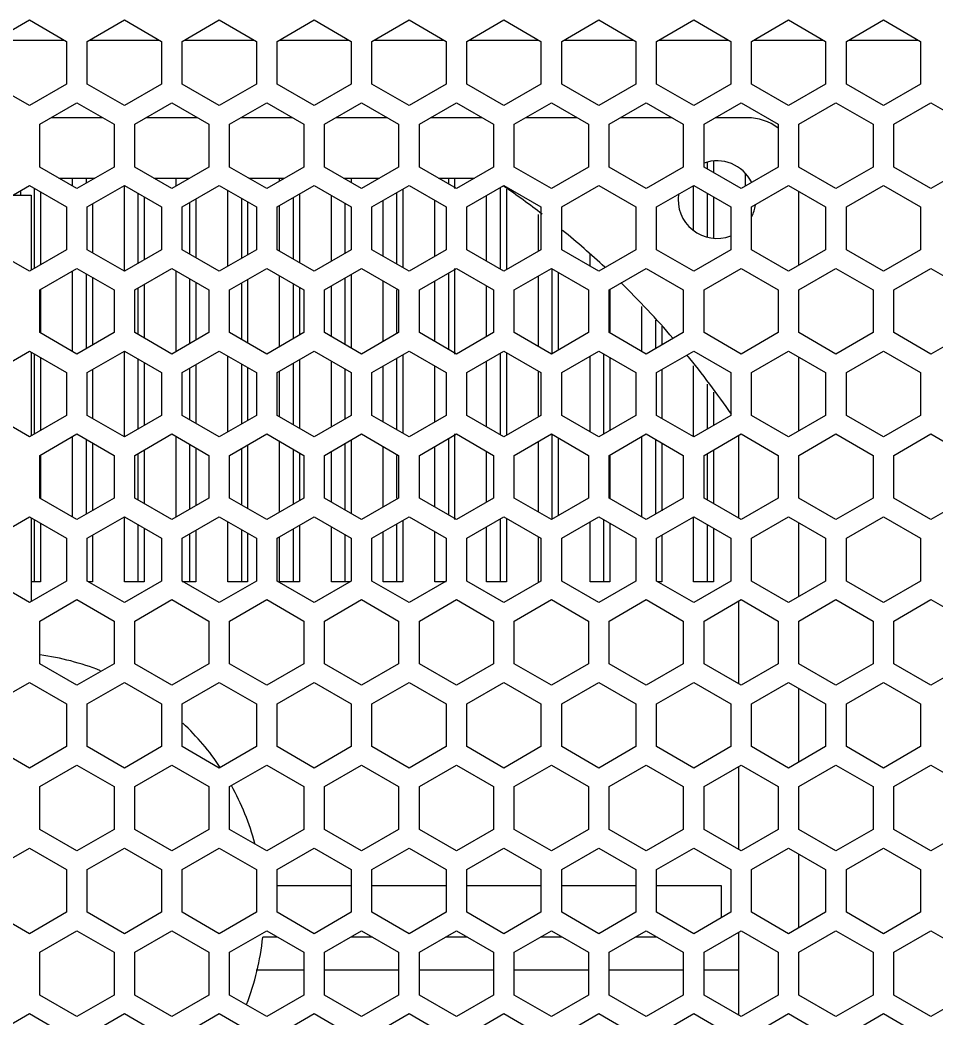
# Model space of a CAD drawing. Header units: millimetres. Extents: x 10297564 to 11610295, y -9287743 to -8409454.
# Drawn here: x 10528781 to 10529846, y -9095042 to -9093881 of the extents above; entities that cross this region are included whole.
import ezdxf

# ---------------------------------------------------------------- set-up
doc = ezdxf.new("R2010")
doc.units = ezdxf.units.MM
doc.header["$LTSCALE"] = 100
doc.layers.add('-0', color=7, linetype='Continuous')

# ---------------------------------------------------------------- blocks, each defined once
blk = doc.blocks.new('인버터 외형도')
at = {"layer": '-0', "linetype": 'Continuous'}
for p, q in [((119705.93, 40713.51), (119738.28, 40732.19)), ((119738.28, 40732.19), (119770.64, 40713.51)), ((119788.7, 40713.51), (119821.05, 40732.19)), ((119821.05, 40732.19), (119853.41, 40713.51)), ((119871.47, 40713.51), (119903.82, 40732.19)), ((119903.82, 40732.19), (119936.18, 40713.51)), ((119954.23, 40713.51), (119986.59, 40732.19)), ((119986.59, 40732.19), (120018.95, 40713.51)), ((120037, 40713.51), (120069.36, 40732.19)), ((120069.36, 40732.19), (120101.71, 40713.51)), ((120119.77, 40713.51), (120152.13, 40732.19)), ((120152.13, 40732.19), (120184.48, 40713.51)), ((120202.54, 40713.51), (120234.9, 40732.19)), ((120234.9, 40732.19), (120267.25, 40713.51)), ((120285.31, 40713.51), (120317.67, 40732.19)), ((120317.67, 40732.19), (120350.02, 40713.51)), ((120368.08, 40713.51), (120400.44, 40732.19)), ((120400.44, 40732.19), (120432.79, 40713.51)), ((120450.85, 40713.51), (120483.21, 40732.19)), ((120483.21, 40732.19), (120515.56, 40713.51)), ((119707.91, 40714.66), (119768.65, 40714.66)), ((119770.64, 40713.51), (119770.64, 40676.15)), ((119788.7, 40676.15), (119788.7, 40713.51)), ((119790.68, 40714.66), (119851.42, 40714.66)), ((119853.41, 40713.51), (119853.41, 40676.15)), ((119871.47, 40676.15), (119871.47, 40713.51)), ((119873.45, 40714.66), (119934.19, 40714.66)), ((119936.18, 40713.51), (119936.18, 40676.15)), ((119954.23, 40676.15), (119954.23, 40713.51)), ((119956.22, 40714.66), (120016.96, 40714.66)), ((120018.95, 40713.51), (120018.95, 40676.15)), ((120037, 40676.15), (120037, 40713.51)), ((120038.99, 40714.66), (120099.73, 40714.66)), ((120101.71, 40713.51), (120101.71, 40676.15)), ((120119.77, 40676.15), (120119.77, 40713.51)), ((120121.76, 40714.66), (120182.5, 40714.66)), ((120184.48, 40713.51), (120184.48, 40676.15)), ((120202.54, 40676.15), (120202.54, 40713.51)), ((120204.53, 40714.66), (120265.27, 40714.66)), ((120267.25, 40713.51), (120267.25, 40676.15)), ((120285.31, 40676.15), (120285.31, 40713.51)), ((120287.3, 40714.66), (120348.04, 40714.66)), ((120350.02, 40713.51), (120350.02, 40676.15)), ((120368.08, 40676.15), (120368.08, 40713.51)), ((120370.07, 40714.66), (120430.81, 40714.66)), ((120432.79, 40713.51), (120432.79, 40676.15)), ((120450.85, 40676.15), (120450.85, 40713.51)), ((120452.83, 40714.66), (120513.58, 40714.66)), ((120515.56, 40713.51), (120515.56, 40676.15)), ((119738.28, 40657.47), (119705.93, 40676.15)), ((119770.64, 40676.15), (119738.28, 40657.47)), ((119821.05, 40657.47), (119788.7, 40676.15)), ((119853.41, 40676.15), (119821.05, 40657.47)), ((119903.82, 40657.47), (119871.47, 40676.15)), ((119936.18, 40676.15), (119903.82, 40657.47)), ((119986.59, 40657.47), (119954.23, 40676.15)), ((120018.95, 40676.15), (119986.59, 40657.47)), ((120069.36, 40657.47), (120037, 40676.15)), ((120101.71, 40676.15), (120069.36, 40657.47)), ((120152.13, 40657.47), (120119.77, 40676.15)), ((120184.48, 40676.15), (120152.13, 40657.47)), ((120234.9, 40657.47), (120202.54, 40676.15)), ((120267.25, 40676.15), (120234.9, 40657.47)), ((120317.67, 40657.47), (120285.31, 40676.15)), ((120350.02, 40676.15), (120317.67, 40657.47)), ((120400.44, 40657.47), (120368.08, 40676.15)), ((120432.79, 40676.15), (120400.44, 40657.47)), ((120483.21, 40657.47), (120450.85, 40676.15)), ((120515.56, 40676.15), (120483.21, 40657.47)), ((119747.31, 40641.28), (119779.67, 40659.96)), ((119779.67, 40659.96), (119812.02, 40641.28)), ((119830.08, 40641.28), (119862.44, 40659.96)), ((119862.44, 40659.96), (119894.79, 40641.28)), ((119912.85, 40641.28), (119945.21, 40659.96)), ((119945.21, 40659.96), (119977.56, 40641.28)), ((119995.62, 40641.28), (120027.97, 40659.96)), ((120027.97, 40659.96), (120060.33, 40641.28)), ((120078.39, 40641.28), (120110.74, 40659.96)), ((120110.74, 40659.96), (120143.1, 40641.28)), ((120161.16, 40641.28), (120193.51, 40659.96)), ((120193.51, 40659.96), (120225.87, 40641.28)), ((120243.93, 40641.28), (120276.28, 40659.96)), ((120276.28, 40659.96), (120308.64, 40641.28)), ((120326.7, 40641.28), (120359.05, 40659.96)), ((120359.05, 40659.96), (120391.41, 40641.28)), ((120409.47, 40641.28), (120441.82, 40659.96)), ((120441.82, 40659.96), (120474.18, 40641.28)), ((120492.24, 40641.28), (120524.59, 40659.96)), ((120524.59, 40659.96), (120556.95, 40641.28)), ((119802.22, 40646.94), (119757.11, 40646.94)), ((119884.99, 40646.94), (119839.88, 40646.94)), ((119967.76, 40646.94), (119922.65, 40646.94)), ((120050.53, 40646.94), (120005.42, 40646.94)), ((120133.3, 40646.94), (120088.19, 40646.94)), ((120216.07, 40646.94), (120170.96, 40646.94)), ((120298.84, 40646.94), (120253.73, 40646.94)), ((120364.32, 40646.94), (120336.5, 40646.94)), ((119747.31, 40603.92), (119747.31, 40641.28)), ((119812.02, 40641.28), (119812.02, 40603.92)), ((119830.08, 40603.92), (119830.08, 40641.28)), ((119894.79, 40641.28), (119894.79, 40603.92)), ((119912.85, 40603.92), (119912.85, 40641.28)), ((119977.56, 40641.28), (119977.56, 40603.92)), ((119995.62, 40603.92), (119995.62, 40641.28)), ((120060.33, 40641.28), (120060.33, 40603.92)), ((120078.39, 40603.92), (120078.39, 40641.28)), ((120143.1, 40641.28), (120143.1, 40603.92)), ((120161.16, 40603.92), (120161.16, 40641.28)), ((120225.87, 40641.28), (120225.87, 40603.92)), ((120243.93, 40603.92), (120243.93, 40641.28)), ((120308.64, 40641.28), (120308.64, 40603.92)), ((120326.7, 40603.92), (120326.7, 40641.28)), ((120391.41, 40641.28), (120391.41, 40603.92)), ((120409.47, 40603.92), (120409.47, 40641.28)), ((120474.18, 40641.28), (120474.18, 40603.92)), ((120492.24, 40603.92), (120492.24, 40641.28)), ((120334.9, 40609.32), (120334.9, 40599.18)), ((119779.67, 40585.24), (119747.31, 40603.92)), ((119812.02, 40603.92), (119779.67, 40585.24)), ((119862.44, 40585.24), (119830.08, 40603.92)), ((119894.79, 40603.92), (119862.44, 40585.24)), ((119945.21, 40585.24), (119912.85, 40603.92)), ((119977.56, 40603.92), (119945.21, 40585.24)), ((120027.97, 40585.24), (119995.62, 40603.92)), ((120060.33, 40603.92), (120027.97, 40585.24)), ((120110.74, 40585.24), (120078.39, 40603.92)), ((120143.1, 40603.92), (120110.74, 40585.24)), ((120193.51, 40585.24), (120161.16, 40603.92)), ((120225.87, 40603.92), (120193.51, 40585.24)), ((120276.28, 40585.24), (120243.93, 40603.92)), ((120308.64, 40603.92), (120276.28, 40585.24)), ((120359.05, 40585.24), (120326.7, 40603.92)), ((120329.7, 40602.18), (120329.7, 40608)), ((120391.41, 40603.92), (120359.05, 40585.24)), ((120441.82, 40585.24), (120409.47, 40603.92)), ((120474.18, 40603.92), (120441.82, 40585.24)), ((120524.59, 40585.24), (120492.24, 40603.92)), ((120556.95, 40603.92), (120524.59, 40585.24)), ((119764.03, 40594.27), (119795.31, 40594.27)), ((119775.9, 40587.41), (119775.9, 40594.27)), ((119787.94, 40590.01), (119787.94, 40594.27)), ((119793.14, 40594.27), (119793.14, 40593.01)), ((119846.8, 40594.27), (119878.08, 40594.27)), ((119866.19, 40587.41), (119866.19, 40594.27)), ((119929.57, 40594.27), (119960.84, 40594.27)), ((119956.49, 40591.75), (119956.49, 40594.27)), ((120012.34, 40594.27), (120043.61, 40594.27)), ((120018.87, 40594.27), (120018.87, 40590.49)), ((120095.1, 40594.27), (120126.38, 40594.27)), ((120103.97, 40589.15), (120103.97, 40594.27)), ((120109.16, 40594.27), (120109.16, 40585.24)), ((120362.81, 40587.41), (120362.81, 40597.93)), ((119705.93, 40569.04), (119738.28, 40587.72)), ((119730.75, 40579.22), (119730.75, 40583.38)), ((119738.28, 40587.72), (119770.64, 40569.04)), ((119742.79, 40515.61), (119742.79, 40585.12)), ((119747.99, 40582.12), (119747.99, 40518.61)), ((119788.7, 40569.04), (119821.05, 40587.72)), ((119821.05, 40513), (119821.05, 40587.72)), ((119821.05, 40587.72), (119853.41, 40569.04)), ((119871.47, 40569.04), (119903.82, 40587.72)), ((119903.82, 40587.72), (119936.18, 40569.04)), ((119911.34, 40517.34), (119911.34, 40583.38)), ((119954.23, 40569.04), (119986.59, 40587.72)), ((119986.59, 40587.72), (120018.95, 40569.04)), ((120037, 40569.04), (120069.36, 40587.72)), ((120064.02, 40584.64), (120064.02, 40516.09)), ((120069.36, 40587.72), (120101.71, 40569.04)), ((120119.77, 40569.04), (120152.13, 40587.72)), ((120149.12, 40514.74), (120149.12, 40585.98)), ((120152.13, 40587.72), (120184.48, 40569.04)), ((120154.31, 40584.45), (120154.31, 40514.26)), ((120202.54, 40569.04), (120234.9, 40587.72)), ((120234.9, 40587.72), (120267.25, 40569.04)), ((120285.31, 40569.04), (120317.67, 40587.72)), ((120317.66, 40548.48), (120317.66, 40587.72)), ((120317.67, 40587.72), (120350.02, 40569.04)), ((120368.08, 40569.04), (120400.44, 40587.72)), ((120400.44, 40587.72), (120432.79, 40569.04)), ((120409.47, 40518.22), (120409.47, 40582.51)), ((120450.85, 40569.04), (120483.21, 40587.72)), ((120483.21, 40587.72), (120515.56, 40569.04)), ((119723.55, 40579.22), (119739.79, 40579.22)), ((119739.79, 40579.22), (119739.79, 40513.87)), ((119833.09, 40519.95), (119833.09, 40580.78)), ((119838.28, 40577.78), (119838.28, 40522.95)), ((119883.43, 40575.95), (119883.43, 40524.78)), ((119923.38, 40524.3), (119923.38, 40576.43)), ((119928.58, 40573.43), (119928.58, 40527.3)), ((119968.53, 40523.43), (119968.53, 40577.3)), ((119973.72, 40580.3), (119973.72, 40520.43)), ((120001.63, 40521.69), (120001.63, 40579.04)), ((120046.78, 40526.04), (120046.78, 40574.69)), ((120058.82, 40519.09), (120058.82, 40581.64)), ((120091.93, 40526.03), (120091.93, 40574.69)), ((120137.08, 40521.69), (120137.08, 40579.03)), ((120329.7, 40542.91), (120329.7, 40580.78)), ((120334.9, 40577.78), (120334.9, 40541.6)), ((119770.64, 40569.04), (119770.64, 40531.68)), ((119788.7, 40531.68), (119788.7, 40569.04)), ((119793.14, 40571.61), (119793.14, 40529.12)), ((119853.41, 40569.04), (119853.41, 40531.68)), ((119871.47, 40531.68), (119871.47, 40569.04)), ((119878.23, 40527.78), (119878.23, 40572.95)), ((119936.18, 40569.04), (119936.18, 40531.68)), ((119954.23, 40531.68), (119954.23, 40569.04)), ((119956.49, 40530.38), (119956.49, 40570.34)), ((120013.67, 40528.64), (120013.67, 40572.09)), ((120018.95, 40569.04), (120018.95, 40531.68)), ((120037, 40531.68), (120037, 40569.04)), ((120101.71, 40569.04), (120101.71, 40531.68)), ((120119.77, 40531.68), (120119.77, 40569.04)), ((120184.48, 40569.04), (120184.48, 40531.68)), ((120202.54, 40531.68), (120202.54, 40569.04)), ((120267.25, 40569.04), (120267.25, 40531.68)), ((120285.31, 40531.68), (120285.31, 40569.04)), ((120350.02, 40569.04), (120350.02, 40531.68)), ((120368.08, 40531.68), (120368.08, 40569.04)), ((120432.79, 40569.04), (120432.79, 40531.68)), ((120450.85, 40531.68), (120450.85, 40569.04)), ((120515.56, 40569.04), (120515.56, 40531.68)), ((120182.22, 40530.38), (120182.22, 40562.49)), ((119738.28, 40513), (119705.93, 40531.68)), ((119770.64, 40531.68), (119738.28, 40513)), ((119821.05, 40513), (119788.7, 40531.68)), ((119853.41, 40531.68), (119821.05, 40513)), ((119903.82, 40513), (119871.47, 40531.68)), ((119936.18, 40531.68), (119903.82, 40513)), ((119986.59, 40513), (119954.23, 40531.68)), ((120018.95, 40531.68), (119986.59, 40513)), ((120069.36, 40513), (120037, 40531.68)), ((120101.71, 40531.68), (120069.36, 40513)), ((120152.13, 40513), (120119.77, 40531.68)), ((120184.48, 40531.68), (120152.13, 40513)), ((120234.9, 40513), (120202.54, 40531.68)), ((120267.25, 40531.68), (120234.9, 40513)), ((120317.67, 40513), (120285.31, 40531.68)), ((120350.02, 40531.68), (120317.67, 40513)), ((120400.44, 40513), (120368.08, 40531.68)), ((120432.79, 40531.68), (120400.44, 40513)), ((120483.21, 40513), (120450.85, 40531.68)), ((120515.56, 40531.68), (120483.21, 40513)), ((120227.37, 40517.35), (120227.37, 40527.53)), ((119747.31, 40496.81), (119779.67, 40515.49)), ((119775.9, 40442.94), (119775.9, 40513.31)), ((119779.67, 40515.49), (119812.02, 40496.81)), ((119830.08, 40496.81), (119862.44, 40515.49)), ((119862.44, 40515.49), (119894.79, 40496.81)), ((119866.19, 40442.94), (119866.19, 40513.32)), ((119912.85, 40496.81), (119945.21, 40515.49)), ((119945.21, 40515.49), (119977.56, 40496.81)), ((119995.62, 40496.81), (120027.97, 40515.49)), ((120027.97, 40515.49), (120060.33, 40496.81)), ((120078.39, 40496.81), (120110.74, 40515.49)), ((120109.16, 40515.49), (120109.16, 40440.77)), ((120110.74, 40515.49), (120143.1, 40496.81)), ((120161.16, 40496.81), (120193.51, 40515.49)), ((120193.51, 40515.49), (120225.87, 40496.81)), ((120194.26, 40440.77), (120194.26, 40515.49)), ((120243.93, 40496.81), (120276.28, 40515.49)), ((120276.28, 40515.49), (120308.64, 40496.81)), ((120326.7, 40496.81), (120359.05, 40515.49)), ((120359.05, 40515.49), (120391.41, 40496.81)), ((120409.47, 40496.81), (120441.82, 40515.49)), ((120441.82, 40515.49), (120474.18, 40496.81)), ((120492.24, 40496.81), (120524.59, 40515.49)), ((120524.59, 40515.49), (120556.95, 40496.81)), ((119787.94, 40445.54), (119787.94, 40510.71)), ((119793.14, 40507.71), (119793.14, 40448.54)), ((119878.23, 40449.89), (119878.23, 40506.37)), ((119928.58, 40505.89), (119928.58, 40450.37)), ((119956.49, 40447.28), (119956.49, 40508.98)), ((120013.67, 40449.02), (120013.67, 40507.23)), ((120018.87, 40510.23), (120018.87, 40446.02)), ((120046.78, 40451.63), (120046.78, 40504.63)), ((120091.93, 40451.63), (120091.93, 40504.63)), ((120103.97, 40444.68), (120103.97, 40511.58)), ((120182.22, 40447.29), (120182.22, 40508.97)), ((120199.46, 40512.06), (120199.46, 40444.2)), ((119747.31, 40459.45), (119747.31, 40496.81)), ((119747.99, 40496.81), (119747.99, 40459.45)), ((119812.02, 40496.81), (119812.02, 40459.45)), ((119830.08, 40459.45), (119830.08, 40496.81)), ((119833.09, 40457.71), (119833.09, 40498.54)), ((119838.28, 40501.54), (119838.28, 40454.71)), ((119883.43, 40503.37), (119883.43, 40452.89)), ((119894.79, 40496.81), (119894.79, 40459.45)), ((119912.85, 40459.45), (119912.85, 40496.81)), ((119923.38, 40453.37), (119923.38, 40502.89)), ((119968.53, 40454.23), (119968.53, 40502.02)), ((119973.72, 40499.02), (119973.72, 40457.23)), ((119977.56, 40496.81), (119977.56, 40459.45)), ((119995.62, 40459.45), (119995.62, 40496.81)), ((120001.63, 40455.98), (120001.63, 40500.28)), ((120058.82, 40459.45), (120058.82, 40496.81)), ((120060.33, 40496.81), (120060.33, 40459.45)), ((120078.39, 40459.45), (120078.39, 40496.81)), ((120137.08, 40455.97), (120137.08, 40500.29)), ((120143.1, 40496.81), (120143.1, 40459.45)), ((120161.16, 40459.45), (120161.16, 40496.81)), ((120225.87, 40496.81), (120225.87, 40459.45)), ((120243.93, 40459.45), (120243.93, 40496.81)), ((120244.61, 40496.81), (120244.61, 40459.45)), ((120308.64, 40496.81), (120308.64, 40459.45)), ((120326.7, 40459.45), (120326.7, 40496.81)), ((120391.41, 40496.81), (120391.41, 40459.45)), ((120409.47, 40459.45), (120409.47, 40496.81)), ((120474.18, 40496.81), (120474.18, 40459.45)), ((120492.24, 40459.45), (120492.24, 40496.81)), ((120272.52, 40442.94), (120272.52, 40482.38)), ((120284.56, 40445.54), (120284.56, 40470.34)), ((120289.75, 40465.15), (120289.75, 40448.54)), ((119779.67, 40440.77), (119747.31, 40459.45)), ((119812.02, 40459.45), (119779.67, 40440.77)), ((119862.44, 40440.77), (119830.08, 40459.45)), ((119894.79, 40459.45), (119862.44, 40440.77)), ((119945.21, 40440.77), (119912.85, 40459.45)), ((119977.56, 40459.45), (119945.21, 40440.77)), ((120027.97, 40440.77), (119995.62, 40459.45)), ((120060.33, 40459.45), (120027.97, 40440.77)), ((120110.74, 40440.77), (120078.39, 40459.45)), ((120143.1, 40459.45), (120110.74, 40440.77)), ((120193.51, 40440.77), (120161.16, 40459.45)), ((120225.87, 40459.45), (120193.51, 40440.77)), ((120276.28, 40440.77), (120243.93, 40459.45)), ((120308.64, 40459.45), (120276.28, 40440.77)), ((120359.05, 40440.77), (120326.7, 40459.45)), ((120391.41, 40459.45), (120359.05, 40440.77)), ((120441.82, 40440.77), (120409.47, 40459.45)), ((120474.18, 40459.45), (120441.82, 40440.77)), ((120524.59, 40440.77), (120492.24, 40459.45)), ((120556.95, 40459.45), (120524.59, 40440.77)), ((119705.93, 40424.57), (119738.28, 40443.25)), ((119738.28, 40443.25), (119770.64, 40424.57)), ((119788.7, 40424.57), (119821.05, 40443.25)), ((119821.05, 40368.53), (119821.05, 40443.25)), ((119821.05, 40443.25), (119853.41, 40424.57)), ((119871.47, 40424.57), (119903.82, 40443.25)), ((119903.82, 40443.25), (119936.18, 40424.57)), ((119954.23, 40424.57), (119986.59, 40443.25)), ((119986.59, 40443.25), (120018.95, 40424.57)), ((120037, 40424.57), (120069.36, 40443.25)), ((120069.36, 40443.25), (120101.71, 40424.57)), ((120119.77, 40424.57), (120152.13, 40443.25)), ((120152.13, 40443.25), (120184.48, 40424.57)), ((120202.54, 40424.57), (120234.9, 40443.25)), ((120234.9, 40443.25), (120267.25, 40424.57)), ((120285.31, 40424.57), (120317.67, 40443.25)), ((120317.67, 40443.25), (120350.02, 40424.57)), ((120368.08, 40424.57), (120400.44, 40443.25)), ((120400.44, 40443.25), (120432.79, 40424.57)), ((120450.85, 40424.57), (120483.21, 40443.25)), ((120483.21, 40443.25), (120515.56, 40424.57)), ((119739.79, 40442.39), (119739.79, 40369.4)), ((119742.79, 40371.14), (119742.79, 40440.65)), ((119747.99, 40437.65), (119747.99, 40374.14)), ((119833.09, 40375.48), (119833.09, 40436.31)), ((119911.34, 40372.87), (119911.34, 40438.91)), ((119973.72, 40435.83), (119973.72, 40375.96)), ((120001.63, 40377.22), (120001.63, 40434.57)), ((120058.82, 40374.62), (120058.82, 40437.17)), ((120064.02, 40440.17), (120064.02, 40371.62)), ((120137.08, 40377.22), (120137.08, 40434.56)), ((120149.12, 40370.27), (120149.12, 40441.51)), ((120154.31, 40441.99), (120154.31, 40369.79)), ((120227.37, 40372.88), (120227.37, 40438.91)), ((120239.41, 40371.14), (120239.41, 40440.65)), ((120244.61, 40437.65), (120244.61, 40374.14)), ((120409.47, 40373.75), (120409.47, 40438.04)), ((119793.14, 40427.14), (119793.14, 40384.65)), ((119838.28, 40433.31), (119838.28, 40378.48)), ((119878.23, 40383.3), (119878.23, 40428.48)), ((119883.43, 40431.48), (119883.43, 40380.31)), ((119923.38, 40379.83), (119923.38, 40431.96)), ((119928.58, 40428.96), (119928.58, 40382.83)), ((119956.49, 40385.91), (119956.49, 40425.87)), ((119968.53, 40378.96), (119968.53, 40432.83)), ((120013.67, 40384.17), (120013.67, 40427.62)), ((120046.78, 40381.57), (120046.78, 40430.22)), ((120091.93, 40381.56), (120091.93, 40430.22)), ((120182.22, 40385.91), (120182.22, 40425.88)), ((120289.75, 40427.14), (120289.75, 40384.65)), ((120317.66, 40368.53), (120317.66, 40430.46)), ((119770.64, 40424.57), (119770.64, 40387.21)), ((119788.7, 40387.21), (119788.7, 40424.57)), ((119853.41, 40424.57), (119853.41, 40387.21)), ((119871.47, 40387.21), (119871.47, 40424.57)), ((119936.18, 40424.57), (119936.18, 40387.21)), ((119954.23, 40387.21), (119954.23, 40424.57)), ((120018.95, 40424.57), (120018.95, 40387.21)), ((120037, 40387.21), (120037, 40424.57)), ((120101.71, 40424.57), (120101.71, 40387.21)), ((120119.77, 40387.21), (120119.77, 40424.57)), ((120184.48, 40424.57), (120184.48, 40387.21)), ((120202.54, 40387.21), (120202.54, 40424.57)), ((120267.25, 40424.57), (120267.25, 40387.21)), ((120285.31, 40387.21), (120285.31, 40424.57)), ((120350.02, 40424.57), (120350.02, 40387.21)), ((120368.08, 40387.21), (120368.08, 40424.57)), ((120432.79, 40424.57), (120432.79, 40387.21)), ((120450.85, 40387.21), (120450.85, 40424.57)), ((120515.56, 40424.57), (120515.56, 40387.21)), ((120329.7, 40375.48), (120329.7, 40414.41)), ((120334.9, 40407.6), (120334.9, 40378.48)), ((119738.28, 40368.53), (119705.93, 40387.21)), ((119770.64, 40387.21), (119738.28, 40368.53)), ((119821.05, 40368.53), (119788.7, 40387.21)), ((119853.41, 40387.21), (119821.05, 40368.53)), ((119903.82, 40368.53), (119871.47, 40387.21)), ((119936.18, 40387.21), (119903.82, 40368.53)), ((119986.59, 40368.53), (119954.23, 40387.21)), ((120018.95, 40387.21), (119986.59, 40368.53)), ((120069.36, 40368.53), (120037, 40387.21)), ((120101.71, 40387.21), (120069.36, 40368.53)), ((120152.13, 40368.53), (120119.77, 40387.21)), ((120184.48, 40387.21), (120152.13, 40368.53)), ((120234.9, 40368.53), (120202.54, 40387.21)), ((120267.25, 40387.21), (120234.9, 40368.53)), ((120317.67, 40368.53), (120285.31, 40387.21)), ((120350.02, 40387.21), (120317.67, 40368.53)), ((120400.44, 40368.53), (120368.08, 40387.21)), ((120432.79, 40387.21), (120400.44, 40368.53)), ((120483.21, 40368.53), (120450.85, 40387.21)), ((120515.56, 40387.21), (120483.21, 40368.53)), ((119747.31, 40352.34), (119779.67, 40371.02)), ((119775.9, 40298.47), (119775.9, 40368.84)), ((119779.67, 40371.02), (119812.02, 40352.34)), ((119787.94, 40301.07), (119787.94, 40366.24)), ((119830.08, 40352.34), (119862.44, 40371.02)), ((119862.44, 40371.02), (119894.79, 40352.34)), ((119866.19, 40298.47), (119866.19, 40368.85)), ((119912.85, 40352.34), (119945.21, 40371.02)), ((119945.21, 40371.02), (119977.56, 40352.34)), ((119956.49, 40302.81), (119956.49, 40364.51)), ((119995.62, 40352.34), (120027.97, 40371.02)), ((120018.87, 40365.76), (120018.87, 40301.55)), ((120027.97, 40371.02), (120060.33, 40352.34)), ((120078.39, 40352.34), (120110.74, 40371.02)), ((120103.97, 40300.21), (120103.97, 40367.11)), ((120109.16, 40371.02), (120109.16, 40296.3)), ((120110.74, 40371.02), (120143.1, 40352.34)), ((120161.16, 40352.34), (120193.51, 40371.02)), ((120182.22, 40302.82), (120182.22, 40364.5)), ((120193.51, 40371.02), (120225.87, 40352.34)), ((120194.26, 40296.3), (120194.26, 40371.02)), ((120199.46, 40367.59), (120199.46, 40299.73)), ((120243.93, 40352.34), (120276.28, 40371.02)), ((120272.52, 40298.47), (120272.52, 40368.84)), ((120276.28, 40371.02), (120308.64, 40352.34)), ((120284.56, 40301.07), (120284.56, 40366.24)), ((120326.7, 40352.34), (120359.05, 40371.02)), ((120356.8, 40369.72), (120356.8, 40297.6)), ((120359.05, 40371.02), (120391.41, 40352.34)), ((120409.47, 40352.34), (120441.82, 40371.02)), ((120441.82, 40371.02), (120474.18, 40352.34)), ((120492.24, 40352.34), (120524.59, 40371.02)), ((120524.59, 40371.02), (120556.95, 40352.34)), ((119793.14, 40363.24), (119793.14, 40304.07)), ((119838.28, 40357.07), (119838.28, 40310.24)), ((119878.23, 40305.42), (119878.23, 40361.9)), ((119883.43, 40358.9), (119883.43, 40308.42)), ((119923.38, 40308.9), (119923.38, 40358.42)), ((119928.58, 40361.42), (119928.58, 40305.9)), ((119968.53, 40309.76), (119968.53, 40357.55)), ((120001.63, 40311.5), (120001.63, 40355.81)), ((120013.67, 40304.55), (120013.67, 40362.76)), ((120046.78, 40307.16), (120046.78, 40360.16)), ((120091.93, 40307.16), (120091.93, 40360.16)), ((120137.08, 40311.5), (120137.08, 40355.82)), ((120289.75, 40363.24), (120289.75, 40304.07)), ((120334.9, 40357.07), (120334.9, 40310.24)), ((119747.31, 40314.98), (119747.31, 40352.34)), ((119747.99, 40352.34), (119747.99, 40314.98)), ((119812.02, 40352.34), (119812.02, 40314.98)), ((119830.08, 40314.98), (119830.08, 40352.34)), ((119833.09, 40313.24), (119833.09, 40354.07)), ((119894.79, 40352.34), (119894.79, 40314.98)), ((119912.85, 40314.98), (119912.85, 40352.34)), ((119973.72, 40354.55), (119973.72, 40312.76)), ((119977.56, 40352.34), (119977.56, 40314.98)), ((119995.62, 40314.98), (119995.62, 40352.34)), ((120058.82, 40314.98), (120058.82, 40352.34)), ((120060.33, 40352.34), (120060.33, 40314.98)), ((120078.39, 40314.98), (120078.39, 40352.34)), ((120143.1, 40352.34), (120143.1, 40314.98)), ((120161.16, 40314.98), (120161.16, 40352.34)), ((120225.87, 40352.34), (120225.87, 40314.98)), ((120243.93, 40314.98), (120243.93, 40352.34)), ((120244.61, 40352.34), (120244.61, 40314.98)), ((120308.64, 40352.34), (120308.64, 40314.98)), ((120326.7, 40314.98), (120326.7, 40352.34)), ((120329.7, 40313.24), (120329.7, 40354.07)), ((120391.41, 40352.34), (120391.41, 40314.98)), ((120409.47, 40314.98), (120409.47, 40352.34)), ((120474.18, 40352.34), (120474.18, 40314.98)), ((120492.24, 40314.98), (120492.24, 40352.34)), ((119779.67, 40296.3), (119747.31, 40314.98)), ((119812.02, 40314.98), (119779.67, 40296.3)), ((119862.44, 40296.3), (119830.08, 40314.98)), ((119894.79, 40314.98), (119862.44, 40296.3)), ((119945.21, 40296.3), (119912.85, 40314.98)), ((119977.56, 40314.98), (119945.21, 40296.3)), ((120027.97, 40296.3), (119995.62, 40314.98)), ((120060.33, 40314.98), (120027.97, 40296.3)), ((120110.74, 40296.3), (120078.39, 40314.98)), ((120143.1, 40314.98), (120110.74, 40296.3)), ((120193.51, 40296.3), (120161.16, 40314.98)), ((120225.87, 40314.98), (120193.51, 40296.3)), ((120276.28, 40296.3), (120243.93, 40314.98)), ((120308.64, 40314.98), (120276.28, 40296.3)), ((120359.05, 40296.3), (120326.7, 40314.98)), ((120391.41, 40314.98), (120359.05, 40296.3)), ((120441.82, 40296.3), (120409.47, 40314.98)), ((120474.18, 40314.98), (120441.82, 40296.3)), ((120524.59, 40296.3), (120492.24, 40314.98)), ((120556.95, 40314.98), (120524.59, 40296.3)), ((119705.93, 40280.1), (119738.28, 40298.78)), ((119738.28, 40298.78), (119770.64, 40280.1)), ((119739.79, 40297.91), (119739.79, 40224.93)), ((119742.79, 40242.12), (119742.79, 40296.18)), ((119788.7, 40280.1), (119821.05, 40298.78)), ((119821.05, 40242.12), (119821.05, 40298.78)), ((119821.05, 40298.78), (119853.41, 40280.1)), ((119871.47, 40280.1), (119903.82, 40298.78)), ((119903.82, 40298.78), (119936.18, 40280.1)), ((119954.23, 40280.1), (119986.59, 40298.78)), ((119986.59, 40298.78), (120018.95, 40280.1)), ((120037, 40280.1), (120069.36, 40298.78)), ((120064.02, 40295.7), (120064.02, 40242.12)), ((120069.36, 40298.78), (120101.71, 40280.1)), ((120119.77, 40280.1), (120152.13, 40298.78)), ((120149.12, 40242.12), (120149.12, 40297.04)), ((120152.13, 40298.78), (120184.48, 40280.1)), ((120154.31, 40297.52), (120154.31, 40242.12)), ((120202.54, 40280.1), (120234.9, 40298.78)), ((120234.9, 40298.78), (120267.25, 40280.1)), ((120239.41, 40242.12), (120239.41, 40296.18)), ((120285.31, 40280.1), (120317.67, 40298.78)), ((120317.66, 40242.12), (120317.66, 40298.78)), ((120317.67, 40298.78), (120350.02, 40280.1)), ((120368.08, 40280.1), (120400.44, 40298.78)), ((120400.44, 40298.78), (120432.79, 40280.1)), ((120450.85, 40280.1), (120483.21, 40298.78)), ((120483.21, 40298.78), (120515.56, 40280.1)), ((119747.99, 40293.18), (119747.99, 40242.12)), ((119833.09, 40242.12), (119833.09, 40291.83)), ((119838.28, 40288.84), (119838.28, 40242.12)), ((119883.43, 40287.01), (119883.43, 40242.12)), ((119911.34, 40242.12), (119911.34, 40294.44)), ((119923.38, 40242.12), (119923.38, 40287.49)), ((119968.53, 40242.12), (119968.53, 40288.36)), ((119973.72, 40291.35), (119973.72, 40242.12)), ((120001.63, 40242.12), (120001.63, 40290.1)), ((120058.82, 40242.12), (120058.82, 40292.7)), ((120137.08, 40242.12), (120137.08, 40290.09)), ((120227.37, 40242.12), (120227.37, 40294.44)), ((120244.61, 40293.18), (120244.61, 40242.12)), ((120329.7, 40242.12), (120329.7, 40291.83)), ((120334.9, 40288.84), (120334.9, 40242.12)), ((120409.47, 40229.28), (120409.47, 40293.57)), ((119770.64, 40280.1), (119770.64, 40242.74)), ((119788.7, 40242.74), (119788.7, 40280.1)), ((119793.14, 40282.67), (119793.14, 40242.12)), ((119853.41, 40280.1), (119853.41, 40242.74)), ((119871.47, 40242.74), (119871.47, 40280.1)), ((119878.23, 40242.12), (119878.23, 40284.01)), ((119928.58, 40284.49), (119928.58, 40242.12)), ((119936.18, 40280.1), (119936.18, 40242.74)), ((119954.23, 40242.74), (119954.23, 40280.1)), ((119956.49, 40242.12), (119956.49, 40281.4)), ((120013.67, 40242.12), (120013.67, 40283.15)), ((120018.95, 40280.1), (120018.95, 40242.74)), ((120037, 40242.74), (120037, 40280.1)), ((120046.78, 40242.12), (120046.78, 40285.75)), ((120091.93, 40242.12), (120091.93, 40285.75)), ((120101.71, 40280.1), (120101.71, 40242.74)), ((120119.77, 40242.74), (120119.77, 40280.1)), ((120182.22, 40242.12), (120182.22, 40281.41)), ((120184.48, 40280.1), (120184.48, 40242.74)), ((120202.54, 40242.74), (120202.54, 40280.1)), ((120267.25, 40280.1), (120267.25, 40242.74)), ((120285.31, 40242.74), (120285.31, 40280.1)), ((120289.75, 40282.67), (120289.75, 40242.12)), ((120350.02, 40280.1), (120350.02, 40242.74)), ((120368.08, 40242.74), (120368.08, 40280.1)), ((120432.79, 40280.1), (120432.79, 40242.74)), ((120450.85, 40242.74), (120450.85, 40280.1)), ((120515.56, 40280.1), (120515.56, 40242.74)), ((119738.28, 40224.06), (119705.93, 40242.74)), ((119770.64, 40242.74), (119738.28, 40224.06)), ((119821.05, 40224.06), (119788.7, 40242.74)), ((119853.41, 40242.74), (119821.05, 40224.06)), ((119903.82, 40224.06), (119871.47, 40242.74)), ((119936.18, 40242.74), (119903.82, 40224.06)), ((119986.59, 40224.06), (119954.23, 40242.74)), ((120018.95, 40242.74), (119986.59, 40224.06)), ((120069.36, 40224.06), (120037, 40242.74)), ((120101.71, 40242.74), (120069.36, 40224.06)), ((120152.13, 40224.06), (120119.77, 40242.74)), ((120184.48, 40242.74), (120152.13, 40224.06)), ((120234.9, 40224.06), (120202.54, 40242.74)), ((120267.25, 40242.74), (120234.9, 40224.06)), ((120317.67, 40224.06), (120285.31, 40242.74)), ((120350.02, 40242.74), (120317.67, 40224.06)), ((120400.44, 40224.06), (120368.08, 40242.74)), ((120432.79, 40242.74), (120400.44, 40224.06)), ((120483.21, 40224.06), (120450.85, 40242.74)), ((120515.56, 40242.74), (120483.21, 40224.06)), ((119747.99, 40242.12), (119739.79, 40242.12)), ((119793.14, 40242.12), (119789.77, 40242.12)), ((119838.28, 40242.12), (119821.05, 40242.12)), ((119883.43, 40242.12), (119871.47, 40242.12)), ((119928.58, 40242.12), (119911.34, 40242.12)), ((119973.72, 40242.12), (119956.49, 40242.12)), ((120017.87, 40242.12), (120001.63, 40242.12)), ((120064.02, 40242.12), (120046.78, 40242.12)), ((120101.71, 40242.12), (120091.93, 40242.12)), ((120154.31, 40242.12), (120137.08, 40242.12)), ((120244.61, 40242.12), (120227.37, 40242.12)), ((120289.75, 40242.12), (120286.39, 40242.12)), ((120334.9, 40242.12), (120317.66, 40242.12)), ((119747.31, 40207.87), (119779.67, 40226.55)), ((119779.67, 40226.55), (119812.02, 40207.87)), ((119830.08, 40207.87), (119862.44, 40226.55)), ((119862.44, 40226.55), (119894.79, 40207.87)), ((119912.85, 40207.87), (119945.21, 40226.55)), ((119945.21, 40226.55), (119977.56, 40207.87)), ((119995.62, 40207.87), (120027.97, 40226.55)), ((120027.97, 40226.55), (120060.33, 40207.87)), ((120078.39, 40207.87), (120110.74, 40226.55)), ((120110.74, 40226.55), (120143.1, 40207.87)), ((120161.16, 40207.87), (120193.51, 40226.55)), ((120193.51, 40226.55), (120225.87, 40207.87)), ((120243.93, 40207.87), (120276.28, 40226.55)), ((120276.28, 40226.55), (120308.64, 40207.87)), ((120326.7, 40207.87), (120359.05, 40226.55)), ((120356.8, 40225.25), (120356.8, 40153.13)), ((120359.05, 40226.55), (120391.41, 40207.87)), ((120409.47, 40207.87), (120441.82, 40226.55)), ((120441.82, 40226.55), (120474.18, 40207.87)), ((120492.24, 40207.87), (120524.59, 40226.55)), ((120524.59, 40226.55), (120556.95, 40207.87)), ((119747.31, 40170.51), (119747.31, 40207.87)), ((119812.02, 40207.87), (119812.02, 40170.51)), ((119830.08, 40170.51), (119830.08, 40207.87)), ((119894.79, 40207.87), (119894.79, 40170.51)), ((119912.85, 40170.51), (119912.85, 40207.87)), ((119977.56, 40207.87), (119977.56, 40170.51)), ((119995.62, 40170.51), (119995.62, 40207.87)), ((120060.33, 40207.87), (120060.33, 40170.51)), ((120078.39, 40170.51), (120078.39, 40207.87)), ((120143.1, 40207.87), (120143.1, 40170.51)), ((120161.16, 40170.51), (120161.16, 40207.87)), ((120225.87, 40207.87), (120225.87, 40170.51)), ((120243.93, 40170.51), (120243.93, 40207.87)), ((120308.64, 40207.87), (120308.64, 40170.51)), ((120326.7, 40170.51), (120326.7, 40207.87)), ((120391.41, 40207.87), (120391.41, 40170.51)), ((120409.47, 40170.51), (120409.47, 40207.87)), ((120474.18, 40207.87), (120474.18, 40170.51)), ((120492.24, 40170.51), (120492.24, 40207.87)), ((119779.67, 40151.83), (119747.31, 40170.51)), ((119812.02, 40170.51), (119779.67, 40151.83)), ((119862.44, 40151.83), (119830.08, 40170.51)), ((119894.79, 40170.51), (119862.44, 40151.83)), ((119945.21, 40151.83), (119912.85, 40170.51)), ((119977.56, 40170.51), (119945.21, 40151.83)), ((120027.97, 40151.83), (119995.62, 40170.51)), ((120060.33, 40170.51), (120027.97, 40151.83)), ((120110.74, 40151.83), (120078.39, 40170.51)), ((120143.1, 40170.51), (120110.74, 40151.83)), ((120193.51, 40151.83), (120161.16, 40170.51)), ((120225.87, 40170.51), (120193.51, 40151.83)), ((120276.28, 40151.83), (120243.93, 40170.51)), ((120308.64, 40170.51), (120276.28, 40151.83)), ((120359.05, 40151.83), (120326.7, 40170.51)), ((120391.41, 40170.51), (120359.05, 40151.83)), ((120441.82, 40151.83), (120409.47, 40170.51)), ((120474.18, 40170.51), (120441.82, 40151.83)), ((120524.59, 40151.83), (120492.24, 40170.51)), ((120556.95, 40170.51), (120524.59, 40151.83)), ((119705.93, 40135.63), (119738.28, 40154.31)), ((119738.28, 40154.31), (119770.64, 40135.63)), ((119788.7, 40135.63), (119821.05, 40154.31)), ((119821.05, 40154.31), (119853.41, 40135.63)), ((119871.47, 40135.63), (119903.82, 40154.31)), ((119903.82, 40154.31), (119936.18, 40135.63)), ((119954.23, 40135.63), (119986.59, 40154.31)), ((119986.59, 40154.31), (120018.95, 40135.63)), ((120037, 40135.63), (120069.36, 40154.31)), ((120069.36, 40154.31), (120101.71, 40135.63)), ((120119.77, 40135.63), (120152.13, 40154.31)), ((120152.13, 40154.31), (120184.48, 40135.63)), ((120202.54, 40135.63), (120234.9, 40154.31)), ((120234.9, 40154.31), (120267.25, 40135.63)), ((120285.31, 40135.63), (120317.67, 40154.31)), ((120317.67, 40154.31), (120350.02, 40135.63)), ((120368.08, 40135.63), (120400.44, 40154.31)), ((120400.44, 40154.31), (120432.79, 40135.63)), ((120409.47, 40084.8), (120409.47, 40149.1)), ((120450.85, 40135.63), (120483.21, 40154.31)), ((120483.21, 40154.31), (120515.56, 40135.63)), ((119770.64, 40135.63), (119770.64, 40098.27)), ((119788.7, 40098.27), (119788.7, 40135.63)), ((119853.41, 40135.63), (119853.41, 40098.27)), ((119871.47, 40098.27), (119871.47, 40135.63)), ((119936.18, 40135.63), (119936.18, 40098.27)), ((119954.23, 40098.27), (119954.23, 40135.63)), ((120018.95, 40135.63), (120018.95, 40098.27)), ((120037, 40098.27), (120037, 40135.63)), ((120101.71, 40135.63), (120101.71, 40098.27)), ((120119.77, 40098.27), (120119.77, 40135.63)), ((120184.48, 40135.63), (120184.48, 40098.27)), ((120202.54, 40098.27), (120202.54, 40135.63)), ((120267.25, 40135.63), (120267.25, 40098.27)), ((120285.31, 40098.27), (120285.31, 40135.63)), ((120350.02, 40135.63), (120350.02, 40098.27)), ((120368.08, 40098.27), (120368.08, 40135.63)), ((120432.79, 40135.63), (120432.79, 40098.27)), ((120450.85, 40098.27), (120450.85, 40135.63)), ((120515.56, 40135.63), (120515.56, 40098.27)), ((119738.28, 40079.59), (119705.93, 40098.27)), ((119770.64, 40098.27), (119738.28, 40079.59)), ((119821.05, 40079.59), (119788.7, 40098.27)), ((119853.41, 40098.27), (119821.05, 40079.59)), ((119903.82, 40079.59), (119871.47, 40098.27)), ((119936.18, 40098.27), (119903.82, 40079.59)), ((119986.59, 40079.59), (119954.23, 40098.27)), ((120018.95, 40098.27), (119986.59, 40079.59)), ((120069.36, 40079.59), (120037, 40098.27)), ((120101.71, 40098.27), (120069.36, 40079.59)), ((120152.13, 40079.59), (120119.77, 40098.27)), ((120184.48, 40098.27), (120152.13, 40079.59)), ((120234.9, 40079.59), (120202.54, 40098.27)), ((120267.25, 40098.27), (120234.9, 40079.59)), ((120317.67, 40079.59), (120285.31, 40098.27)), ((120350.02, 40098.27), (120317.67, 40079.59)), ((120400.44, 40079.59), (120368.08, 40098.27)), ((120432.79, 40098.27), (120400.44, 40079.59)), ((120483.21, 40079.59), (120450.85, 40098.27)), ((120515.56, 40098.27), (120483.21, 40079.59)), ((119747.31, 40063.4), (119779.67, 40082.08)), ((119779.67, 40082.08), (119812.02, 40063.4)), ((119830.08, 40063.4), (119862.44, 40082.08)), ((119862.44, 40082.08), (119894.79, 40063.4)), ((119912.85, 40063.4), (119945.21, 40082.08)), ((119945.21, 40082.08), (119977.56, 40063.4)), ((119995.62, 40063.4), (120027.97, 40082.08)), ((120027.97, 40082.08), (120060.33, 40063.4)), ((120078.39, 40063.4), (120110.74, 40082.08)), ((120110.74, 40082.08), (120143.1, 40063.4)), ((120161.16, 40063.4), (120193.51, 40082.08)), ((120193.51, 40082.08), (120225.87, 40063.4)), ((120243.93, 40063.4), (120276.28, 40082.08)), ((120276.28, 40082.08), (120308.64, 40063.4)), ((120326.7, 40063.4), (120359.05, 40082.08)), ((120356.8, 40080.77), (120356.8, 40008.66)), ((120359.05, 40082.08), (120391.41, 40063.4)), ((120409.47, 40063.4), (120441.82, 40082.08)), ((120441.82, 40082.08), (120474.18, 40063.4)), ((120492.24, 40063.4), (120524.59, 40082.08)), ((120524.59, 40082.08), (120556.95, 40063.4)), ((119747.31, 40026.04), (119747.31, 40063.4)), ((119812.02, 40063.4), (119812.02, 40026.04)), ((119830.08, 40026.04), (119830.08, 40063.4)), ((119894.79, 40063.4), (119894.79, 40026.04)), ((119912.85, 40026.04), (119912.85, 40063.4)), ((119977.56, 40063.4), (119977.56, 40026.04)), ((119995.62, 40026.04), (119995.62, 40063.4)), ((120060.33, 40063.4), (120060.33, 40026.04)), ((120078.39, 40026.04), (120078.39, 40063.4)), ((120143.1, 40063.4), (120143.1, 40026.04)), ((120161.16, 40026.04), (120161.16, 40063.4)), ((120225.87, 40063.4), (120225.87, 40026.04)), ((120243.93, 40026.04), (120243.93, 40063.4)), ((120308.64, 40063.4), (120308.64, 40026.04)), ((120326.7, 40026.04), (120326.7, 40063.4)), ((120391.41, 40063.4), (120391.41, 40026.04)), ((120409.47, 40026.04), (120409.47, 40063.4)), ((120474.18, 40063.4), (120474.18, 40026.04)), ((120492.24, 40026.04), (120492.24, 40063.4)), ((119779.67, 40007.36), (119747.31, 40026.04)), ((119812.02, 40026.04), (119779.67, 40007.36)), ((119862.44, 40007.36), (119830.08, 40026.04)), ((119894.79, 40026.04), (119862.44, 40007.36)), ((119945.21, 40007.36), (119912.85, 40026.04)), ((119977.56, 40026.04), (119945.21, 40007.36)), ((120027.97, 40007.36), (119995.62, 40026.04)), ((120060.33, 40026.04), (120027.97, 40007.36)), ((120110.74, 40007.36), (120078.39, 40026.04)), ((120143.1, 40026.04), (120110.74, 40007.36)), ((120193.51, 40007.36), (120161.16, 40026.04)), ((120225.87, 40026.04), (120193.51, 40007.36)), ((120276.28, 40007.36), (120243.93, 40026.04)), ((120308.64, 40026.04), (120276.28, 40007.36)), ((120359.05, 40007.36), (120326.7, 40026.04)), ((120391.41, 40026.04), (120359.05, 40007.36)), ((120441.82, 40007.36), (120409.47, 40026.04)), ((120474.18, 40026.04), (120441.82, 40007.36)), ((120524.59, 40007.36), (120492.24, 40026.04)), ((120556.95, 40026.04), (120524.59, 40007.36)), ((119705.93, 39991.16), (119738.28, 40009.84)), ((119738.28, 40009.84), (119770.64, 39991.16)), ((119788.7, 39991.16), (119821.05, 40009.84)), ((119821.05, 40009.84), (119853.41, 39991.16)), ((119871.47, 39991.16), (119903.82, 40009.84)), ((119903.82, 40009.84), (119936.18, 39991.16)), ((119954.23, 39991.16), (119986.59, 40009.84)), ((119986.59, 40009.84), (120018.95, 39991.16)), ((120037, 39991.16), (120069.36, 40009.84)), ((120069.36, 40009.84), (120101.71, 39991.16)), ((120119.77, 39991.16), (120152.13, 40009.84)), ((120152.13, 40009.84), (120184.48, 39991.16)), ((120202.54, 39991.16), (120234.9, 40009.84)), ((120234.9, 40009.84), (120267.25, 39991.16)), ((120285.31, 39991.16), (120317.67, 40009.84)), ((120317.67, 40009.84), (120350.02, 39991.16)), ((120368.08, 39991.16), (120400.44, 40009.84)), ((120400.44, 40009.84), (120432.79, 39991.16)), ((120450.85, 39991.16), (120483.21, 40009.84)), ((120483.21, 40009.84), (120515.56, 39991.16)), ((120409.47, 39940.33), (120409.47, 40004.63)), ((119770.64, 39991.16), (119770.64, 39953.8)), ((119788.7, 39953.8), (119788.7, 39991.16)), ((119853.41, 39991.16), (119853.41, 39953.8)), ((119871.47, 39953.8), (119871.47, 39991.16)), ((119936.18, 39991.16), (119936.18, 39953.8)), ((119954.23, 39953.8), (119954.23, 39991.16)), ((120018.95, 39991.16), (120018.95, 39953.8)), ((120037, 39953.8), (120037, 39991.16)), ((120101.71, 39991.16), (120101.71, 39953.8)), ((120119.77, 39953.8), (120119.77, 39991.16)), ((120184.48, 39991.16), (120184.48, 39953.8)), ((120202.54, 39953.8), (120202.54, 39991.16)), ((120267.25, 39991.16), (120267.25, 39953.8)), ((120285.31, 39953.8), (120285.31, 39991.16)), ((120350.02, 39991.16), (120350.02, 39953.8)), ((120368.08, 39953.8), (120368.08, 39991.16)), ((120432.79, 39991.16), (120432.79, 39953.8)), ((120450.85, 39953.8), (120450.85, 39991.16)), ((120515.56, 39991.16), (120515.56, 39953.8)), ((119954.23, 39977.26), (120018.95, 39977.26)), ((120037, 39977.26), (120101.71, 39977.26)), ((120119.77, 39977.26), (120184.48, 39977.26)), ((120202.54, 39977.26), (120267.25, 39977.26)), ((120285.31, 39977.26), (120341.75, 39977.26)), ((120341.75, 39977.26), (120341.75, 39949.02)), ((119738.28, 39935.12), (119705.93, 39953.8)), ((119770.64, 39953.8), (119738.28, 39935.12)), ((119821.05, 39935.12), (119788.7, 39953.8)), ((119853.41, 39953.8), (119821.05, 39935.12)), ((119903.82, 39935.12), (119871.47, 39953.8)), ((119936.18, 39953.8), (119903.82, 39935.12)), ((119986.59, 39935.12), (119954.23, 39953.8)), ((120018.95, 39953.8), (119986.59, 39935.12)), ((120069.36, 39935.12), (120037, 39953.8)), ((120101.71, 39953.8), (120069.36, 39935.12)), ((120152.13, 39935.12), (120119.77, 39953.8)), ((120184.48, 39953.8), (120152.13, 39935.12)), ((120234.9, 39935.12), (120202.54, 39953.8)), ((120267.25, 39953.8), (120234.9, 39935.12)), ((120317.67, 39935.12), (120285.31, 39953.8)), ((120350.02, 39953.8), (120317.67, 39935.12)), ((120400.44, 39935.12), (120368.08, 39953.8)), ((120432.79, 39953.8), (120400.44, 39935.12)), ((120483.21, 39935.12), (120450.85, 39953.8)), ((120515.56, 39953.8), (120483.21, 39935.12)), ((119747.31, 39918.93), (119779.67, 39937.61)), ((119779.67, 39937.61), (119812.02, 39918.93)), ((119830.08, 39918.93), (119862.44, 39937.61)), ((119862.44, 39937.61), (119894.79, 39918.93)), ((119912.85, 39918.93), (119945.21, 39937.61)), ((119954.72, 39932.11), (119941.74, 39932.11)), ((119945.21, 39937.61), (119977.56, 39918.93)), ((119995.62, 39918.93), (120027.97, 39937.61)), ((120037.49, 39932.11), (120018.46, 39932.11)), ((120027.97, 39937.61), (120060.33, 39918.93)), ((120078.39, 39918.93), (120110.74, 39937.61)), ((120120.26, 39932.11), (120101.22, 39932.11)), ((120110.74, 39937.61), (120143.1, 39918.93)), ((120161.16, 39918.93), (120193.51, 39937.61)), ((120203.03, 39932.11), (120183.99, 39932.11)), ((120193.51, 39937.61), (120225.87, 39918.93)), ((120243.93, 39918.93), (120276.28, 39937.61)), ((120285.8, 39932.11), (120266.76, 39932.11)), ((120276.28, 39937.61), (120308.64, 39918.93)), ((120326.7, 39918.93), (120359.05, 39937.61)), ((120356.8, 39936.3), (120356.8, 39864.19)), ((120359.05, 39937.61), (120391.41, 39918.93)), ((120409.47, 39918.93), (120441.82, 39937.61)), ((120441.82, 39937.61), (120474.18, 39918.93)), ((120492.24, 39918.93), (120524.59, 39937.61)), ((120524.59, 39937.61), (120556.95, 39918.93)), ((119747.31, 39881.57), (119747.31, 39918.93)), ((119812.02, 39918.93), (119812.02, 39881.57)), ((119830.08, 39881.57), (119830.08, 39918.93)), ((119894.79, 39918.93), (119894.79, 39881.57)), ((119912.85, 39881.57), (119912.85, 39918.93)), ((119977.56, 39918.93), (119977.56, 39881.57)), ((119995.62, 39881.57), (119995.62, 39918.93)), ((120060.33, 39918.93), (120060.33, 39881.57)), ((120078.39, 39881.57), (120078.39, 39918.93)), ((120143.1, 39918.93), (120143.1, 39881.57)), ((120161.16, 39881.57), (120161.16, 39918.93)), ((120225.87, 39918.93), (120225.87, 39881.57)), ((120243.93, 39881.57), (120243.93, 39918.93)), ((120308.64, 39918.93), (120308.64, 39881.57)), ((120326.7, 39881.57), (120326.7, 39918.93)), ((120391.41, 39918.93), (120391.41, 39881.57)), ((120409.47, 39881.57), (120409.47, 39918.93)), ((120474.18, 39918.93), (120474.18, 39881.57)), ((120492.24, 39881.57), (120492.24, 39918.93)), ((119936, 39903.52), (119977.56, 39903.52)), ((119995.62, 39903.52), (120060.33, 39903.52)), ((120078.39, 39903.52), (120143.1, 39903.52)), ((120161.16, 39903.52), (120225.87, 39903.52)), ((120243.93, 39903.52), (120308.64, 39903.52)), ((120326.7, 39903.52), (120356.8, 39903.52)), ((119779.67, 39862.89), (119747.31, 39881.57)), ((119812.02, 39881.57), (119779.67, 39862.89)), ((119862.44, 39862.89), (119830.08, 39881.57)), ((119894.79, 39881.57), (119862.44, 39862.89)), ((119945.21, 39862.89), (119912.85, 39881.57)), ((119977.56, 39881.57), (119945.21, 39862.89)), ((120027.97, 39862.89), (119995.62, 39881.57)), ((120060.33, 39881.57), (120027.97, 39862.89)), ((120110.74, 39862.89), (120078.39, 39881.57)), ((120143.1, 39881.57), (120110.74, 39862.89)), ((120193.51, 39862.89), (120161.16, 39881.57)), ((120225.87, 39881.57), (120193.51, 39862.89)), ((120276.28, 39862.89), (120243.93, 39881.57)), ((120308.64, 39881.57), (120276.28, 39862.89)), ((120359.05, 39862.89), (120326.7, 39881.57)), ((120391.41, 39881.57), (120359.05, 39862.89)), ((120441.82, 39862.89), (120409.47, 39881.57)), ((120474.18, 39881.57), (120441.82, 39862.89)), ((120524.59, 39862.89), (120492.24, 39881.57)), ((120556.95, 39881.57), (120524.59, 39862.89)), ((119705.93, 39846.69), (119738.28, 39865.37)), ((119738.28, 39865.37), (119770.64, 39846.69)), ((119788.7, 39846.69), (119821.05, 39865.37)), ((119821.05, 39865.37), (119853.41, 39846.69)), ((119871.47, 39846.69), (119903.82, 39865.37)), ((119903.82, 39865.37), (119936.18, 39846.69)), ((119954.23, 39846.69), (119986.59, 39865.37)), ((119986.59, 39865.37), (120018.95, 39846.69)), ((120037, 39846.69), (120069.36, 39865.37)), ((120069.36, 39865.37), (120101.71, 39846.69)), ((120119.77, 39846.69), (120152.13, 39865.37)), ((120152.13, 39865.37), (120184.48, 39846.69)), ((120202.54, 39846.69), (120234.9, 39865.37)), ((120234.9, 39865.37), (120267.25, 39846.69)), ((120285.31, 39846.69), (120317.67, 39865.37)), ((120317.67, 39865.37), (120350.02, 39846.69)), ((120368.08, 39846.69), (120400.44, 39865.37)), ((120400.44, 39865.37), (120432.79, 39846.69)), ((120450.85, 39846.69), (120483.21, 39865.37)), ((120483.21, 39865.37), (120515.56, 39846.69))]:
    blk.add_line(p, q, dxfattribs=at)
for centre, radius, start, end in [((120364.32, 40601.79), 45.15, 52.99381, 90), ((120337.98, 40575.46), 33.86, 26.46359, 109.55064), ((119717.21, 39954.69), 767.5, 52.3903, 55.50828), ((120337.98, 40575.46), 33.86, 171.58199, 290.97746), ((120337.98, 40575.46), 33.86, 334.13096, 351.97966), ((119717.21, 39954.69), 767.5, 47.04953, 50.69568), ((119717.21, 39954.69), 767.5, 40.62524, 45.61438), ((119717.21, 39954.69), 767.5, 34.39495, 39.23242), ((119717.21, 39954.69), 225.66, 68.39496, 82.28868), ((119717.21, 39954.69), 225.66, 33.79656, 46.64179), ((119717.21, 39954.69), 225.66, 15.16847, 29.09231), ((119717.15, 39954.75), 225.73, 338.82389, 354.24405)]:
    blk.add_arc(centre, radius, start, end, dxfattribs=at)

msp = doc.modelspace()

# ---------------------------------------------------------------- block references
at = {"xscale": 1.333333333333333, "yscale": 1.333333333333333, "zscale": 1.333333333333333}
msp.add_blockref('인버터 외형도', (10369140.6, -9148191), dxfattribs=at)

doc.saveas('drawing.dxf')
